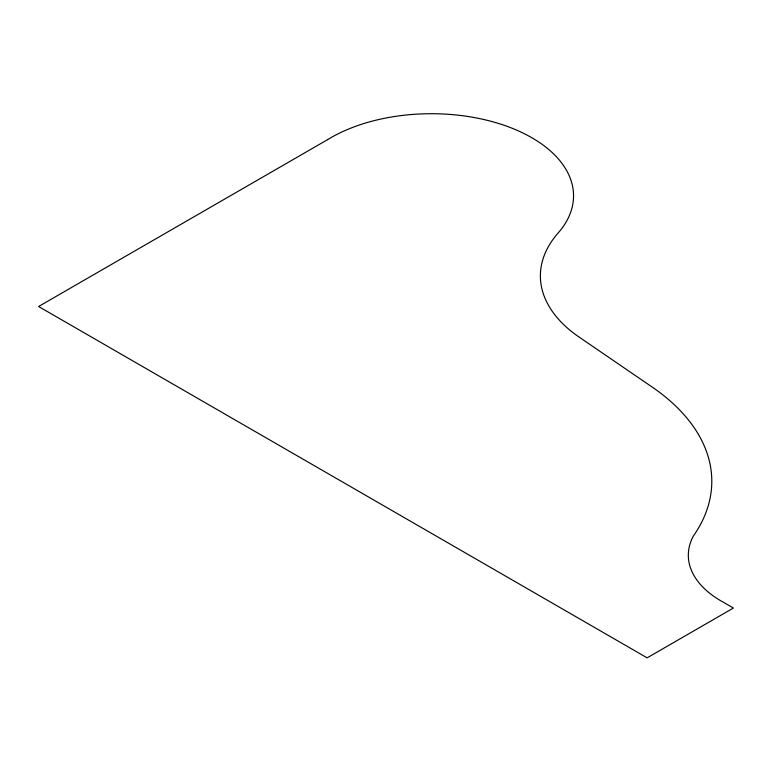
<?xml version="1.0" encoding="UTF-8"?>
<svg xmlns="http://www.w3.org/2000/svg" width="772" height="772" viewBox="0 0 772 772"><rect width="100%" height="100%" fill="white"/><g stroke="black" fill="none" stroke-linecap="round" stroke-linejoin="round"><path stroke-width="1.16" d="M327.598 139.645L38.6 306.503L647.139 657.841L733.4 608.037L723.239 602.17A112.065 64.703 0 0 1 693.352 536.086A253.303 146.246 0 0 0 650.748 386.077L580.669 338.136A164.397 94.917 0 0 1 558.513 232.565A142.222 82.112 0 0 0 512.647 128.461A142.222 82.112 0 0 0 327.598 139.645"/></g></svg>
